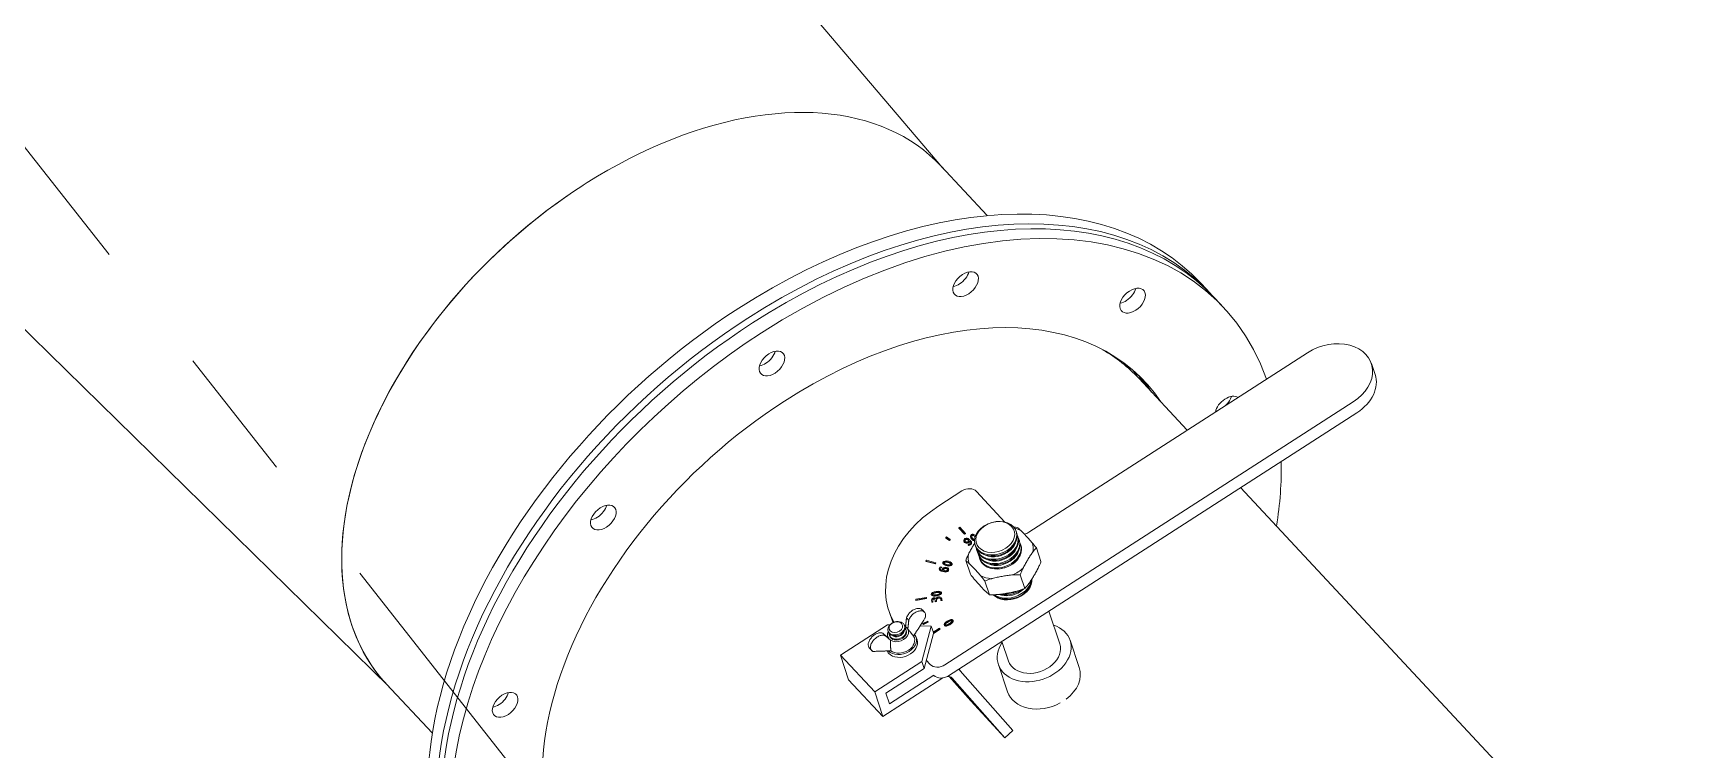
# Model space of a CAD drawing. Header units: inches. Extents: x -350577 to -266477, y -437959 to -377535.
# Drawn here: x -307202 to -306429, y -393416 to -393085 of the extents above; entities that cross this region are included whole.
import ezdxf

# ---------------------------------------------------------------- set-up
doc = ezdxf.new("R2010")
doc.units = ezdxf.units.IN
doc.header["$MEASUREMENT"] = 0
doc.linetypes.add('CENTER', pattern=[2, 1.25, -0.25, 0.25, -0.25])
doc.layers.add('CENTER       (itatec)', color=4, linetype='CENTER', lineweight=9)
doc.layers.add('ORGINAL (itatec)', color=3, linetype='Continuous', lineweight=9)

msp = doc.modelspace()

# ---------------------------------------------------------------- linework, layer by layer
at = {"layer": 'CENTER       (itatec)', "ltscale": 250}
msp.add_lwpolyline([(-306429.31, -394816.5), (-306429.31, -394054.02, 0.167061), (-306577.41, -393623.14, 0.397737), (-306857.18, -393580.41), (-308163.28, -391922.05, -0.062572), (-308266.17, -391751.23), (-308870.04, -388197.96)], format="xyb", dxfattribs=at)
at = {"layer": 'ORGINAL (itatec)', "extrusion": (0, 1, 0)}
for p, q in [((-306780.77, -393147.61), (-307652.13, -392123.65)), ((-307037.08, -393387.42), (-307997.96, -392446.06)), ((-306760.3, -393169.58), (-306781.64, -393146.69)), ((-306661.36, -393200.91), (-306657.13, -393205.45)), ((-306655.03, -393207.72), (-306650.8, -393212.26)), ((-306612.09, -393232.96), (-306741.07, -393315.99)), ((-306582.56, -393237.91), (-306580.86, -393242.96)), ((-306667.8, -393268.82), (-306690.22, -393244.77)), ((-306590.94, -393255.65), (-306779.89, -393377.29)), ((-306589.23, -393260.7), (-306778.18, -393382.34)), ((-306772.03, -393296.89), (-306782.71, -393303.76)), ((-306752.08, -393311.24), (-306765.28, -393297.08)), ((-306510.67, -393437.36), (-306643.06, -393295.35)), ((-306773.05, -393313.65), (-306773.46, -393313.92)), ((-306773.46, -393313.92), (-306770.81, -393316.75)), ((-306773.39, -393314.11), (-306773.46, -393313.92)), ((-306770.75, -393316.94), (-306773.39, -393314.11)), ((-306770.4, -393316.49), (-306773.05, -393313.65)), ((-306770.81, -393316.75), (-306770.4, -393316.49)), ((-306770.75, -393316.94), (-306770.81, -393316.75)), ((-306770.34, -393316.68), (-306770.75, -393316.94)), ((-306770.34, -393316.68), (-306770.4, -393316.49)), ((-306746.77, -393315.99), (-306746.94, -393315.49)), ((-306746.41, -393313.72), (-306746.41, -393313.72)), ((-306746.41, -393313.72), (-306746.41, -393313.72)), ((-306746.09, -393317.99), (-306746.26, -393317.49)), ((-306779.13, -393318.15), (-306779.49, -393318.46)), ((-306779.49, -393318.46), (-306777.83, -393319.63)), ((-306779.43, -393318.65), (-306779.49, -393318.46)), ((-306777.77, -393319.82), (-306779.43, -393318.65)), ((-306777.47, -393319.32), (-306779.13, -393318.15)), ((-306777.83, -393319.63), (-306777.47, -393319.32)), ((-306777.77, -393319.82), (-306777.83, -393319.63)), ((-306777.41, -393319.51), (-306777.77, -393319.82)), ((-306777.41, -393319.51), (-306777.47, -393319.32)), ((-306771.03, -393320.3), (-306771.09, -393320.11)), ((-306770.78, -393320.67), (-306770.84, -393320.48)), ((-306769.1, -393321.78), (-306769.16, -393321.59)), ((-306769.16, -393321.59), (-306768.89, -393321.88)), ((-306768.82, -393322.07), (-306769.1, -393321.78)), ((-306768.92, -393320.87), (-306768.99, -393320.69)), ((-306768.82, -393322.07), (-306768.89, -393321.88)), ((-306767.86, -393320.11), (-306768.77, -393319.14)), ((-306768.52, -393320.09), (-306768.26, -393320.37)), ((-306768.46, -393320.28), (-306768.52, -393320.09)), ((-306768.2, -393320.56), (-306768.46, -393320.28)), ((-306768.02, -393321.85), (-306768.08, -393321.66)), ((-306767.9, -393318.41), (-306767.96, -393318.22)), ((-306767.55, -393320.67), (-306767.61, -393320.48)), ((-306765.72, -393322.39), (-306765.89, -393321.89)), ((-306765.04, -393324.39), (-306765.21, -393323.89)), ((-306745.42, -393319.99), (-306745.59, -393319.49)), ((-306744.74, -393322), (-306744.91, -393321.49)), ((-306739.49, -393320.81), (-306739.49, -393320.81)), ((-306739.22, -393325.15), (-306739.22, -393325.15)), ((-306737.56, -393323.22), (-306737.56, -393323.22)), ((-306737.56, -393323.22), (-306737.56, -393323.22)), ((-306735.43, -393329.52), (-306737.56, -393323.22)), ((-306788.44, -393328.92), (-306788.66, -393329.29)), ((-306788.66, -393329.29), (-306784.32, -393330.42)), ((-306788.6, -393329.48), (-306788.66, -393329.29)), ((-306784.25, -393330.61), (-306788.6, -393329.48)), ((-306784.09, -393330.05), (-306788.44, -393328.92)), ((-306784.32, -393330.42), (-306784.09, -393330.05)), ((-306784.25, -393330.61), (-306784.32, -393330.42)), ((-306784.03, -393330.24), (-306784.25, -393330.61)), ((-306784.03, -393330.24), (-306784.09, -393330.05)), ((-306782.42, -393333.28), (-306782.48, -393333.09)), ((-306782.02, -393332.92), (-306782.07, -393332.77)), ((-306781.36, -393332.05), (-306781.81, -393331.93)), ((-306781.57, -393332.4), (-306781.64, -393332.21)), ((-306781.3, -393332.24), (-306781.36, -393332.05)), ((-306780.82, -393330.4), (-306780.88, -393330.22)), ((-306778.15, -393333.06), (-306778.22, -393332.87)), ((-306776.55, -393330.62), (-306776.62, -393330.43)), ((-306770.24, -393329.06), (-306770.24, -393329.06)), ((-306770.24, -393329.06), (-306770.24, -393329.06)), ((-306768.11, -393335.36), (-306770.24, -393329.06)), ((-306768.66, -393330.41), (-306768.66, -393330.41)), ((-306764.37, -393326.39), (-306764.54, -393325.89)), ((-306763.69, -393328.39), (-306763.86, -393327.89)), ((-306743.74, -393332.65), (-306743.74, -393332.65)), ((-306735.43, -393329.52), (-306735.43, -393329.52)), ((-306781.66, -393333.72), (-306780.17, -393334.11)), ((-306780.11, -393334.3), (-306781.6, -393333.91)), ((-306781.01, -393333.47), (-306781.44, -393333.36)), ((-306781.01, -393333.47), (-306781.03, -393333.43)), ((-306778.2, -393333.71), (-306778.26, -393333.52)), ((-306768.11, -393335.36), (-306768.11, -393335.36)), ((-306763.32, -393336.15), (-306763.32, -393336.15)), ((-306761.38, -393338.56), (-306761.38, -393338.56)), ((-306761.38, -393338.56), (-306761.38, -393338.56)), ((-306759.26, -393344.86), (-306761.38, -393338.56)), ((-306758.32, -393337.45), (-306758.32, -393337.45)), ((-306748.46, -393335.69), (-306748.46, -393335.69)), ((-306745.04, -393335.64), (-306745.04, -393335.64)), ((-306745.04, -393335.64), (-306745.04, -393335.64)), ((-306742.92, -393341.94), (-306745.04, -393335.64)), ((-306788.5, -393346.1), (-306793.38, -393346.97)), ((-306793.38, -393346.97), (-306793.36, -393347.35)), ((-306793.36, -393347.35), (-306788.48, -393346.48)), ((-306793.29, -393347.54), (-306793.36, -393347.35)), ((-306788.41, -393346.67), (-306793.29, -393347.54)), ((-306788.44, -393346.29), (-306788.5, -393346.1)), ((-306788.48, -393346.48), (-306788.5, -393346.1)), ((-306788.41, -393346.67), (-306788.48, -393346.48)), ((-306788.44, -393346.29), (-306788.41, -393346.67)), ((-306786.11, -393344.98), (-306786.17, -393344.79)), ((-306786.01, -393347.24), (-306785.95, -393348.17)), ((-306785.95, -393348.17), (-306785.48, -393348.09)), ((-306785.89, -393348.36), (-306785.95, -393348.17)), ((-306785.41, -393348.28), (-306785.89, -393348.36)), ((-306785.48, -393348.09), (-306785.53, -393347.15)), ((-306785.41, -393348.28), (-306785.48, -393348.09)), ((-306785.47, -393347.34), (-306785.41, -393348.28)), ((-306784.5, -393346.8), (-306784.43, -393347.9)), ((-306784.43, -393347.9), (-306783.8, -393347.79)), ((-306784.37, -393348.09), (-306784.43, -393347.9)), ((-306783.74, -393347.98), (-306784.37, -393348.09)), ((-306783.8, -393347.79), (-306783.84, -393347.23)), ((-306783.74, -393347.98), (-306783.8, -393347.79)), ((-306783.77, -393347.42), (-306783.74, -393347.98)), ((-306781.78, -393346.9), (-306781.74, -393347.42)), ((-306781.74, -393347.42), (-306781.27, -393347.34)), ((-306781.68, -393347.61), (-306781.74, -393347.42)), ((-306781.2, -393347.52), (-306781.68, -393347.61)), ((-306781.46, -393343.95), (-306781.52, -393343.76)), ((-306781.28, -393346.74), (-306781.34, -393346.55)), ((-306781.27, -393347.34), (-306781.3, -393346.77)), ((-306781.2, -393347.52), (-306781.27, -393347.34)), ((-306781.24, -393346.96), (-306781.2, -393347.52)), ((-306759.26, -393344.85), (-306759.26, -393344.86)), ((-306759.26, -393344.86), (-306759.26, -393344.86)), ((-306742.92, -393341.94), (-306742.92, -393341.94)), ((-306742.92, -393341.94), (-306742.92, -393341.94)), ((-306805.73, -393352.55), (-306804.03, -393357.6)), ((-306790, -393352.01), (-306790.16, -393352.06)), ((-306789.94, -393352.2), (-306790, -393352.01)), ((-306789.91, -393352.32), (-306790, -393352.01)), ((-306789.94, -393352.2), (-306789.9, -393352.33)), ((-306726.74, -393367.53), (-306731.81, -393352.49)), ((-306828.24, -393372.8), (-306806.47, -393358.78)), ((-306806.46, -393363.35), (-306806.48, -393364.45)), ((-306805.36, -393358.81), (-306806.47, -393358.78)), ((-306806, -393362.13), (-306806.16, -393361.64)), ((-306805.37, -393364), (-306805.51, -393363.58)), ((-306798.02, -393359.02), (-306798.61, -393359.01)), ((-306798.42, -393359.57), (-306798.58, -393359.08)), ((-306797.79, -393361.44), (-306797.93, -393361.02)), ((-306786.21, -393359.36), (-306791.33, -393359.21)), ((-306790.6, -393375.8), (-306786.21, -393359.36)), ((-306787.84, -393357.1), (-306790.09, -393358.16)), ((-306790.09, -393358.16), (-306789.9, -393358.48)), ((-306790.02, -393358.35), (-306790.09, -393358.16)), ((-306789.83, -393358.67), (-306790.02, -393358.35)), ((-306789.9, -393358.48), (-306787.65, -393357.43)), ((-306789.83, -393358.67), (-306789.9, -393358.48)), ((-306787.58, -393357.61), (-306789.83, -393358.67)), ((-306785.22, -393362.78), (-306789.54, -393378.96)), ((-306787.65, -393357.43), (-306787.84, -393357.1)), ((-306787.58, -393357.61), (-306787.65, -393357.43)), ((-306786.21, -393359.36), (-306785.21, -393362.34)), ((-306785.28, -393362.61), (-306782.18, -393360.61)), ((-306782.45, -393360.33), (-306785.27, -393362.15)), ((-306782.12, -393360.8), (-306785.22, -393362.8)), ((-306782.18, -393360.61), (-306782.45, -393360.33)), ((-306782.12, -393360.8), (-306782.18, -393360.61)), ((-306780.14, -393359.05), (-306780.2, -393358.86)), ((-306776.02, -393356.79), (-306776.08, -393356.6)), ((-306793.18, -393364.46), (-306792.76, -393365.72)), ((-306750.43, -393375.53), (-306753.49, -393366.45)), ((-306722, -393365.94), (-306717.74, -393378.56)), ((-306824.41, -393384.16), (-306828.24, -393372.8)), ((-306812.37, -393389.82), (-306828.24, -393372.8)), ((-306812.37, -393389.82), (-306790.6, -393375.8)), ((-306789.54, -393378.96), (-306807.2, -393390.33)), ((-306789.54, -393378.96), (-306790.6, -393375.8)), ((-306786.64, -393377.1), (-306788.51, -393375.1)), ((-306772.86, -393379.94), (-306773.46, -393379.3)), ((-306755.16, -393377.13), (-306750.9, -393389.75)), ((-307017.03, -393408.92), (-307038.37, -393386.03)), ((-306808.54, -393401.18), (-306824.41, -393384.16)), ((-306781.24, -393383.61), (-306808.54, -393401.18)), ((-306805.5, -393395.38), (-306784.94, -393382.14)), ((-306767.95, -393393.95), (-306777.93, -393382.67)), ((-306752.08, -393410.97), (-306776.49, -393383.39)), ((-306772.79, -393380.02), (-306748.39, -393407.6)), ((-306808.54, -393401.18), (-306812.37, -393389.82)), ((-306807.2, -393390.33), (-306805.5, -393395.38)), ((-306752.08, -393410.97), (-306767.95, -393393.95)), ((-306748.39, -393407.6), (-306752.08, -393410.97))]:
    msp.add_line(p, q, dxfattribs=at)
at = {"layer": 'ORGINAL (itatec)', "extrusion": (0, 0, -1)}
for centre, major_axis, ratio, start_param, end_param in [((-306910.01, -393266.36), (-128.37, -119.67), 0.631206, 0, 3.141593), ((-306910.02, -393266.37), (-128.37, -119.67), 0.631206, -0.012789, 1.849001), ((-306770.31, -393201.25), (5.12, 4.77), 0.631206, -4.434194, 1.848991), ((-306693.06, -393208.89), (5.12, 4.77), 0.631206, -4.434194, 1.848991), ((-306816.47, -393366.71), (129.1, 120.36), 0.631206, -1.292601, 0.1065), ((-306859.92, -393237.95), (5.12, 4.77), 0.631206, -4.434194, 1.848991), ((-306818.59, -393364.44), (128.37, 119.67), 0.631206, -0.191192, 0), ((-306825.15, -393357.38), (128.37, 119.67), 0.631206, 0.008577, 0.044479), ((-306827.04, -393355.36), (129.1, 120.36), 0.631206, 0.070248, 0.107346), ((-306822.81, -393359.9), (129.1, 120.36), 0.631206, 0.042746, 0.107262), ((-306820.7, -393362.17), (129.1, 120.36), 0.631206, 0.027851, 0.1065), ((-306599.81, -393249.35), (18.95, 6.39), 0.745795, 0, 1.245346), ((-306816.47, -393366.71), (-129.1, -120.36), 0.631206, -0.1065, 1.848991), ((-306648.88, -393258.82), (5.12, 4.77), 0.631206, -2.446346, -0.138857), ((-306937.9, -393309.14), (5.12, 4.77), 0.631206, -4.434194, 1.848991), ((-306753.9, -393326.14), (15.86, 5.35), 0.745795, -0.849075, -0.849023), ((-306769.67, -393319.84), (-1.36, -0.46), 0.745795, -0.408026, 0), ((-306769.54, -393319.97), (-1.37, -0.46), 0.745795, -1.772933, -0.249516), ((-306768.98, -393317.29), (-5.31, -1.79), 0.745795, -1.348974, -1.290619), ((-306769.53, -393320.24), (-1.07, -0.36), 0.745795, -2.673648, -1.910566), ((-306768.76, -393320.97), (-0.709, -0.239), 0.745795, -2.318644, -1.216612), ((-306768.6, -393321.2), (-1.07, -0.36), 0.745795, -1.881942, -1.118833), ((-306769.26, -393321.02), (1.16, 0.39), 0.745795, -0.32545, 0.610563), ((-306768.91, -393321.13), (1.37, 0.46), 0.745795, 0, 1.125287), ((-306766.34, -393318.59), (1.45, -1.21), 0.631817, 0.985521, 2.339698), ((-306754.2, -393325.23), (9.48, 3.2), 0.745795, -0.00841, 3.150003), ((-306754.08, -393325.61), (14.55, 4.91), 0.745795, 0.009912, 0.386384), ((-306753.9, -393326.14), (15.86, 5.35), 0.745795, 0.198123, 0.198174), ((-306781.05, -393332.82), (-1.37, -0.46), 0.745795, -0.928239, 0), ((-306781.34, -393332.7), (-0.709, -0.239), 0.745795, 0.29935, 1.401382), ((-306780.9, -393332.45), (-1.16, -0.39), 0.745795, -0.849049, 0.086964), ((-306778.78, -393335.46), (5.31, 1.79), 0.745795, -1.872572, -1.814218), ((-306778.69, -393330.51), (-2.15, 0.37), 0.469922, -2.959614, -0.248219), ((-306779.51, -393333.51), (1.36, 0.46), 0.745795, 0, 0.605075), ((-306778.69, -393330.51), (-2.15, 0.37), 0.469922, 2.893374, 3.323571), ((-306753.9, -393326.14), (-15.87, -5.35), 0.745795, 0.198123, 0.198174), ((-306754.08, -393325.61), (-14.55, -4.91), 0.745795, -2.084483, -1.708011), ((-306779.36, -393333.26), (-1.36, -0.46), 0.745795, -2.301972, -0.767675), ((-306754.08, -393325.61), (-14.55, -4.91), 0.745795, -1.037285, -0.660813), ((-306753.9, -393326.14), (-15.86, -5.35), 0.745795, -0.849075, -0.849023), ((-306749.39, -393339.5), (9.48, 3.2), 0.745795, 0.178346, 2.798418), ((-306753.9, -393326.14), (-15.86, -5.35), 0.745795, -1.896272, -1.896221), ((-306783.78, -393344.46), (2.34, 0.47), 0.394647, -0.050506, 3.091086), ((-306784.99, -393347.06), (-0.531, -0.179), 0.745795, 0.198148, 2.928603), ((-306782.81, -393347.04), (-1, -0.34), 0.745795, 0.198148, 3.392171), ((-306782.74, -393347.23), (1.46, 0.49), 0.745795, 0, 0.198148), ((-306801.58, -393362.72), (-4.74, -1.6), 0.745795, -0.324896, 0.643501), ((-306800.19, -393366.82), (7.01, 2.37), 0.745795, -0.260339, 2.792814), ((-306801.58, -393362.72), (-3.79, -1.28), 0.745795, -0.32545, 0), ((-306801.58, -393362.72), (4.74, 1.6), 0.745795, -0.643501, 2.614784), ((-306800.19, -393366.82), (6.16, 2.08), 0.745795, -0.170991, 2.661683), ((-306801.58, -393362.72), (3.79, 1.28), 0.745795, 0, 2.816142), ((-306751.92, -393340.01), (-52.11, -17.59), 0.745795, -0.005111, 0), ((-306778.08, -393357.92), (2.02, 1.2), 0.404675, -3.22928, -3.055138), ((-306778.08, -393357.92), (2.02, 1.2), 0.404675, 0.086455, 3.053906), ((-306738.58, -393371.53), (16.58, 5.6), 0.745795, -0.775193, 3.916786), ((-306799.77, -393368.09), (-7.01, -2.37), 0.745795, -0.32545, -0.077607), ((-306799.77, -393368.09), (7.01, 2.37), 0.745795, 0, 2.816142), ((-306780.18, -393386.76), (7.31, 6.82), 0.631206, -0.142136, 0.016396), ((-306780.83, -393379.51), (-4.74, -1.6), 0.745795, -1.896247, -0.326197), ((-306983.34, -393395.77), (5.12, 4.77), 0.631206, -4.434194, 1.848991)]:
    msp.add_ellipse(centre, major_axis=major_axis, ratio=ratio, start_param=start_param, end_param=end_param, dxfattribs=at)
at = {"layer": 'ORGINAL (itatec)'}
for centre, major_axis, ratio, start_param, end_param in [((-306827.04, -393355.36), (165.67, 154.45), 0.631206, 0, 1.292601), ((-306822.81, -393359.9), (165.67, 154.45), 0.631206, -0.013764, 1.292601), ((-306820.7, -393362.17), (165.67, 154.45), 0.631206, 0, 1.292601), ((-306816.47, -393366.71), (165.67, 154.45), 0.631206, -0.265676, 1.292601), ((-306774.54, -393196.71), (5.12, 4.77), 0.631206, -2.363162, -1.848991), ((-306774.54, -393196.71), (5.12, 4.77), 0.631206, -1.848991, -0.77843), ((-306697.29, -393204.35), (5.12, 4.77), 0.631206, -2.363162, -1.848991), ((-306697.29, -393204.35), (5.12, 4.77), 0.631206, -1.848991, -0.77843), ((-306827.04, -393355.36), (-165.67, -154.45), 0.631206, -1.848991, 0), ((-306822.81, -393359.9), (-165.67, -154.45), 0.631206, -1.848991, 0.007919), ((-306820.7, -393362.17), (-165.67, -154.45), 0.631206, -1.848991, 0), ((-306816.47, -393366.71), (-165.67, -154.45), 0.631206, -1.848991, 0.684343), ((-306864.15, -393233.41), (5.12, 4.77), 0.631206, -1.848991, -0.77843), ((-306601.51, -393244.3), (18.95, 6.39), 0.745795, -1.245346, 1.896247), ((-306864.15, -393233.41), (5.12, 4.77), 0.631206, -2.363162, -1.848991), ((-306653.11, -393254.28), (5.12, 4.77), 0.631206, -1.516605, -0.77843), ((-306653.11, -393254.28), (5.12, 4.77), 0.631206, -2.363162, -2.181378), ((-306816.47, -393366.71), (165.67, 154.45), 0.631206, -0.684343, -0.511775), ((-306769.38, -393299.72), (4.74, 1.6), 0.745795, 0.32545, 1.896247), ((-306942.13, -393304.61), (5.12, 4.77), 0.631206, -2.363162, -1.848991), ((-306942.13, -393304.61), (5.12, 4.77), 0.631206, -1.848991, -0.77843), ((-306753.62, -393334.96), (-52.11, -17.59), 0.745795, -1.245346, 0.134452), ((-306756.41, -393318.69), (-9.48, -3.2), 0.745795, 1.896247, 8.179432), ((-306766.41, -393318.4), (1.45, -1.21), 0.631817, -3.336034, -0.943903), ((-306766.41, -393318.4), (1.45, -1.21), 0.631817, 1.570556, 2.947151), ((-306756.58, -393318.19), (-8.72, -2.94), 0.745795, 1.896247, 8.179432), ((-306756.24, -393319.19), (9.48, 3.2), 0.745795, -1.245346, 0), ((-306755.74, -393320.69), (9.48, 3.2), 0.745795, -1.245346, 0.106397), ((-306754.08, -393325.61), (-14.55, -4.91), 0.745795, -2.480779, -2.26217), ((-306743.72, -393313.15), (4.74, 1.6), 0.745795, -1.685572, -1.245346), ((-306769.73, -393319.65), (-1.36, -0.46), 0.745795, -1.128673, 0.408026), ((-306769.6, -393319.78), (-1.37, -0.46), 0.745795, 0.249516, 1.772933), ((-306770, -393319.83), (1.36, 0.46), 0.745795, 0.244076, 1.778373), ((-306769.6, -393320.05), (1.07, 0.36), 0.745795, -1.231027, -0.467944), ((-306768.66, -393321.01), (1.07, 0.36), 0.745795, -2.022759, -1.25965), ((-306769.2, -393321.21), (1.16, 0.39), 0.745795, 0.110044, 0.32545), ((-306768.98, -393320.94), (1.37, 0.46), 0.745795, -1.125287, 0.40464), ((-306756.24, -393319.19), (-9.48, -3.2), 0.745795, 0, 1.896247), ((-306755.74, -393320.69), (-9.48, -3.2), 0.745795, -0.106397, 1.896247), ((-306755.57, -393321.19), (-9.48, -3.2), 0.745795, 0, 1.896247), ((-306755.06, -393322.69), (-9.48, -3.2), 0.745795, -0.106397, 1.896247), ((-306755.91, -393320.19), (8.72, 2.94), 0.745795, -2.609939, -1.245346), ((-306755.91, -393320.19), (8.72, 2.94), 0.745795, -1.245346, -0.531654), ((-306755.23, -393322.19), (8.72, 2.94), 0.745795, -1.245346, -0.531654), ((-306755.57, -393321.19), (9.48, 3.2), 0.745795, -1.245346, 0), ((-306755.06, -393322.69), (9.48, 3.2), 0.745795, -1.245346, 0.106397), ((-306754.56, -393324.19), (8.72, 2.94), 0.745795, -1.245346, -0.531654), ((-306754.89, -393323.19), (9.48, 3.2), 0.745795, -1.245346, 0), ((-306754.39, -393324.69), (9.48, 3.2), 0.745795, -1.245346, 0.106397), ((-306754.22, -393325.19), (9.48, 3.2), 0.745795, -1.245346, 0), ((-306753.71, -393326.69), (9.48, 3.2), 0.745795, 0.103488, 0.106397), ((-306754.08, -393325.61), (14.55, 4.91), 0.745795, -0.386384, -0.009912), ((-306781.12, -393332.63), (-1.37, -0.46), 0.745795, -0.601688, 0.928239), ((-306781.47, -393332.7), (-1.07, -0.36), 0.745795, -1.499161, -0.736052), ((-306781.28, -393332.88), (-0.709, -0.239), 0.745795, -1.401382, -0.318762), ((-306778.72, -393335.65), (-5.31, -1.79), 0.745795, -1.327375, -1.26902), ((-306778.75, -393330.32), (-2.15, 0.37), 0.469922, -3.323571, 2.959614), ((-306779.96, -393333.07), (-1.07, -0.36), 0.745795, -0.707428, 0.055654), ((-306779.78, -393333.28), (-1.37, -0.46), 0.745795, -2.368478, -0.845061), ((-306779.58, -393333.33), (1.36, 0.46), 0.745795, -0.605075, 0.931625), ((-306754.08, -393325.61), (-14.55, -4.91), 0.745795, -0.386384, -0.009912), ((-306754.89, -393323.19), (-9.48, -3.2), 0.745795, 0, 1.896247), ((-306754.39, -393324.69), (-9.48, -3.2), 0.745795, -0.106397, 1.896247), ((-306754.22, -393325.19), (-9.48, -3.2), 0.745795, 0, 1.896247), ((-306753.71, -393326.69), (-9.48, -3.2), 0.745795, -0.106397, -0.103488), ((-306755.23, -393322.19), (8.72, 2.94), 0.745795, -2.609939, -1.245346), ((-306754.56, -393324.19), (8.72, 2.94), 0.745795, -2.609939, -1.245346), ((-306753.88, -393326.19), (8.72, 2.94), 0.745795, -2.609939, -2.5788), ((-306754.08, -393325.61), (14.55, 4.91), 0.745795, -1.433582, -1.05711), ((-306753.88, -393326.19), (8.72, 2.94), 0.745795, -0.562792, -0.531654), ((-306779.43, -393333.08), (1.36, 0.46), 0.745795, -2.373918, -0.839621), ((-306754.08, -393325.61), (14.55, 4.91), 0.745795, -2.480779, -2.104307), ((-306749.66, -393338.7), (9.48, 3.2), 0.745795, -1.245346, -0.343661), ((-306749.49, -393339.2), (9.48, 3.2), 0.745795, -1.245346, -0.234882), ((-306749.15, -393340.2), (8.72, 2.94), 0.745795, -0.89842, -0.531654), ((-306783.85, -393344.27), (2.34, 0.47), 0.394647, -3.195381739778326, 3.08780356740126), ((-306784.99, -393347.06), (0.995, 0.336), 0.745795, 0.21299, 2.943444), ((-306784.92, -393347.25), (-0.531, -0.179), 0.745795, -2.73468, -0.198148), ((-306782.81, -393347.04), (1.46, 0.49), 0.745795, -0.198148, 2.313063), ((-306782.74, -393347.23), (1, 0.34), 0.745795, 0.127201, 2.943444), ((-306749.49, -393339.2), (9.48, 3.2), 0.745795, -2.743774, -1.245346), ((-306749.66, -393338.7), (9.48, 3.2), 0.745795, -2.64686, -1.245346), ((-306749.15, -393340.2), (8.72, 2.94), 0.745795, -2.609939, -2.243173), ((-306749.83, -393338.2), (8.72, 2.94), 0.745795, -2.417099, -1.245346), ((-306750.17, -393337.2), (9.48, 3.2), 0.745795, -2.270331, -1.245346), ((-306750.34, -393336.7), (9.48, 3.2), 0.745795, -2.065965, -1.416899), ((-306749.83, -393338.2), (8.72, 2.94), 0.745795, -1.245346, -1.002893), ((-306750.17, -393337.2), (9.48, 3.2), 0.745795, -1.245346, -1.18299), ((-306802.58, -393359.75), (6.36, 2.15), 0.745795, 0.175864, 0.475037), ((-306778.14, -393357.73), (2.02, 1.2), 0.404675, -3.053905518037597, 3.22927978914199), ((-306802.58, -393359.75), (-6.36, -2.15), 0.745795, 0.175864, 0.475037), ((-306802.37, -393360.36), (-3.79, -1.28), 0.745795, 0.3254504254712831, 6.608635732650869), ((-306802.54, -393359.88), (-3.06, -1.03), 0.745795, 0.3254504254713009, 6.608635732650887), ((-306802.21, -393360.85), (-3.79, -1.28), 0.745795, 0, 0.32545), ((-306801.72, -393362.3), (-3.79, -1.28), 0.745795, -0.259767, 0.32545), ((-306802.21, -393360.85), (-3.79, -1.28), 0.745795, 0.32545, 3.141593), ((-306801.72, -393362.3), (-3.79, -1.28), 0.745795, 0.32545, 3.40136), ((-306801.88, -393361.82), (3.06, 1.03), 0.745795, -2.714432, -0.427161), ((-306801.58, -393362.72), (4.74, 1.6), 0.745795, 0.124093, 0.526808), ((-306801.58, -393362.72), (-4.74, -1.6), 0.745795, 0.124093, 0.324896), ((-306738.58, -393371.53), (-11.84, -4), 0.745795, 0, 3.141593), ((-306782.53, -393374.46), (-4.74, -1.6), 0.745795, 0.32545, 1.896247), ((-306734.32, -393384.15), (16.58, 5.6), 0.745795, -1.147892, 0), ((-306780.18, -393386.76), (-3.66, -3.41), 0.631206, -1.969899, -1.848991), ((-306780.18, -393386.76), (3.66, 3.41), 0.631206, -0.016396, 0.694258), ((-306987.57, -393391.23), (5.12, 4.77), 0.631206, -1.848991, -0.77843), ((-306734.32, -393384.15), (-16.58, -5.6), 0.745795, 0, 1.798793), ((-306987.57, -393391.23), (5.12, 4.77), 0.631206, -2.363162, -1.848991)]:
    msp.add_ellipse(centre, major_axis=major_axis, ratio=ratio, start_param=start_param, end_param=end_param, dxfattribs=at)
for points, knots in [([(-306766.15, -393319.42), (-306766.24, -393319.39), (-306766.34, -393319.34), (-306766.65, -393319.16), (-306766.85, -393319), (-306767.2, -393318.63), (-306767.34, -393318.42), (-306767.53, -393318.02), (-306767.57, -393317.83), (-306767.56, -393317.6), (-306767.55, -393317.54), (-306767.52, -393317.43), (-306767.5, -393317.4), (-306767.46, -393317.34), (-306767.44, -393317.33), (-306767.42, -393317.32)], [-2.243483, -2.243483, -2.243483, -2.243483, -2.034928, -2.034928, -1.578841, -1.578841, -1.122754, -1.122754, -0.666667, -0.666667, -0.444445, -0.444445, -0.222222, -0.222222, 0, 0, 0, 0]), ([(-306767.36, -393317.51), (-306767.38, -393317.52), (-306767.39, -393317.53), (-306767.43, -393317.59), (-306767.45, -393317.62), (-306767.49, -393317.73), (-306767.5, -393317.79), (-306767.5, -393317.95), (-306767.49, -393318.05), (-306767.46, -393318.16)], [0, 0, 0, 0, 0.2222224, 0.2222224, 0.4444448, 0.4444448, 0.6666672, 0.6666672, 0.9239858, 0.9239858, 0.9239858, 0.9239858]), ([(-306767.42, -393317.32), (-306767.41, -393317.31), (-306767.39, -393317.3), (-306767.33, -393317.28), (-306767.28, -393317.27), (-306767.11, -393317.26), (-306766.99, -393317.28), (-306766.69, -393317.36), (-306766.5, -393317.45), (-306766.14, -393317.67), (-306765.97, -393317.81), (-306765.82, -393317.96)], [-6.283185, -6.283185, -6.283185, -6.283185, -6.110381, -6.110381, -5.852597, -5.852597, -5.531628, -5.531628, -5.1248, -5.1248, -4.746647, -4.746647, -4.746647, -4.746647]), ([(-306765.85, -393318.05), (-306765.98, -393317.94), (-306766.11, -393317.84), (-306766.43, -393317.64), (-306766.63, -393317.55), (-306766.93, -393317.47), (-306767.05, -393317.45), (-306767.21, -393317.46), (-306767.27, -393317.47), (-306767.33, -393317.49), (-306767.34, -393317.5), (-306767.36, -393317.51)], [4.826518, 4.826518, 4.826518, 4.826518, 5.1248, 5.1248, 5.531628, 5.531628, 5.852597, 5.852597, 6.110381, 6.110381, 6.283185, 6.283185, 6.283185, 6.283185]), ([(-306746.41, -393313.72), (-306746.2, -393313.87), (-306745.97, -393314.05), (-306745.45, -393314.5), (-306745.15, -393314.78), (-306744.84, -393315.07)], [70.557899, 70.557899, 70.557899, 70.557899, 72.575316, 72.575316, 74.943762, 74.943762, 74.943762, 74.943762]), ([(-306744.84, -393315.07), (-306744.76, -393315.15), (-306744.69, -393315.22), (-306744.22, -393315.67), (-306743.82, -393316.08), (-306743.01, -393316.91), (-306742.62, -393317.33), (-306741.85, -393318.15), (-306741.44, -393318.59), (-306740.61, -393319.52), (-306740.18, -393320.01), (-306739.66, -393320.61), (-306739.58, -393320.71), (-306739.49, -393320.81)], [34.251004, 34.251004, 34.251004, 34.251004, 34.81835, 34.81835, 37.754399, 37.754399, 40.690448, 40.690448, 43.626497, 43.626497, 46.562546, 46.562546, 47.129892, 47.129892, 47.129892, 47.129892]), ([(-306770.36, -393319.21), (-306770.34, -393319.2), (-306770.32, -393319.19), (-306770.2, -393319.12), (-306770.07, -393319.09), (-306769.79, -393319.08), (-306769.63, -393319.11), (-306769.34, -393319.24), (-306769.21, -393319.34), (-306769.03, -393319.57), (-306768.97, -393319.71), (-306768.95, -393319.97), (-306768.98, -393320.09), (-306769.1, -393320.29), (-306769.18, -393320.37), (-306769.37, -393320.48), (-306769.49, -393320.52), (-306769.77, -393320.54), (-306769.93, -393320.52), (-306770.22, -393320.41), (-306770.36, -393320.31), (-306770.56, -393320.09), (-306770.62, -393319.95), (-306770.66, -393319.69), (-306770.64, -393319.56), (-306770.53, -393319.35), (-306770.46, -393319.27), (-306770.36, -393319.21)], [-6.283185, -6.283185, -6.283185, -6.283185, -6.173615, -6.173615, -5.659147, -5.659147, -5.14468, -5.14468, -4.630212, -4.630212, -4.115744, -4.115744, -3.601276, -3.601276, -3.086808, -3.086808, -2.57234, -2.57234, -2.057872, -2.057872, -1.543404, -1.543404, -1.028936, -1.028936, -0.514468, -0.514468, 0, 0, 0, 0]), ([(-306770.3, -393319.4), (-306770.39, -393319.46), (-306770.47, -393319.54), (-306770.57, -393319.75), (-306770.6, -393319.88), (-306770.57, -393320.02), (-306770.57, -393320.02), (-306770.57, -393320.03)], [0, 0, 0, 0, 0.514468, 0.514468, 1.028936, 1.028936, 1.053567, 1.053567, 1.053567, 1.053567]), ([(-306768.97, -393319.78), (-306769, -393319.73), (-306769.02, -393319.69), (-306769.15, -393319.53), (-306769.28, -393319.43), (-306769.57, -393319.3), (-306769.73, -393319.27), (-306770.01, -393319.28), (-306770.13, -393319.31), (-306770.26, -393319.38), (-306770.28, -393319.39), (-306770.3, -393319.4)], [4.443432, 4.443432, 4.443432, 4.443432, 4.630212, 4.630212, 5.14468, 5.14468, 5.659147, 5.659147, 6.173615, 6.173615, 6.283185, 6.283185, 6.283185, 6.283185]), ([(-306768.93, -393326.07), (-306768.87, -393325.94), (-306768.81, -393325.82), (-306768.42, -393325.05), (-306768.08, -393324.43), (-306767.4, -393323.23), (-306767.07, -393322.66), (-306766.53, -393321.77), (-306766.32, -393321.42), (-306766.1, -393321.07)], [34.251004, 34.251004, 34.251004, 34.251004, 34.81835, 34.81835, 37.754399, 37.754399, 40.690448, 40.690448, 42.576842, 42.576842, 42.576842, 42.576842]), ([(-306739.22, -393325.15), (-306739.29, -393325.25), (-306739.36, -393325.35), (-306739.8, -393325.96), (-306740.17, -393326.51), (-306740.88, -393327.61), (-306741.22, -393328.16), (-306741.87, -393329.24), (-306742.21, -393329.81), (-306742.88, -393331.01), (-306743.22, -393331.63), (-306743.61, -393332.4), (-306743.68, -393332.52), (-306743.74, -393332.65)], [34.251004, 34.251004, 34.251004, 34.251004, 34.81835, 34.81835, 37.754399, 37.754399, 40.690448, 40.690448, 43.626497, 43.626497, 46.562546, 46.562546, 47.129892, 47.129892, 47.129892, 47.129892]), ([(-306739.49, -393320.81), (-306739.14, -393321.22), (-306738.79, -393321.65), (-306738.14, -393322.46), (-306737.85, -393322.83), (-306737.56, -393323.22)], [6.439672, 6.439672, 6.439672, 6.439672, 8.808459, 8.808459, 10.825875, 10.825875, 10.825875, 10.825875]), ([(-306737.56, -393323.22), (-306737.81, -393323.45), (-306738.06, -393323.72), (-306738.62, -393324.36), (-306738.92, -393324.75), (-306739.22, -393325.15)], [70.557899, 70.557899, 70.557899, 70.557899, 72.575316, 72.575316, 74.944102, 74.944102, 74.944102, 74.944102]), ([(-306778.69, -393333.41), (-306778.7, -393333.43), (-306778.71, -393333.45), (-306778.79, -393333.55), (-306778.89, -393333.62), (-306779.15, -393333.74), (-306779.32, -393333.78), (-306779.68, -393333.8), (-306779.87, -393333.78), (-306780.19, -393333.67), (-306780.33, -393333.59), (-306780.52, -393333.39), (-306780.57, -393333.28), (-306780.59, -393333.08), (-306780.56, -393332.99), (-306780.45, -393332.83), (-306780.36, -393332.75), (-306780.1, -393332.62), (-306779.94, -393332.58), (-306779.59, -393332.54), (-306779.4, -393332.56), (-306779.06, -393332.66), (-306778.92, -393332.73), (-306778.71, -393332.92), (-306778.65, -393333.03), (-306778.62, -393333.23), (-306778.64, -393333.33), (-306778.69, -393333.41)], [-6.283185, -6.283185, -6.283185, -6.283185, -6.173615, -6.173615, -5.659147, -5.659147, -5.14468, -5.14468, -4.630212, -4.630212, -4.115744, -4.115744, -3.601276, -3.601276, -3.086808, -3.086808, -2.57234, -2.57234, -2.057872, -2.057872, -1.543404, -1.543404, -1.028936, -1.028936, -0.514468, -0.514468, 0, 0, 0, 0]), ([(-306778.63, -393333.16), (-306778.66, -393333.11), (-306778.7, -393333.06), (-306778.85, -393332.92), (-306779, -393332.84), (-306779.34, -393332.75), (-306779.52, -393332.73), (-306779.88, -393332.76), (-306780.04, -393332.81), (-306780.29, -393332.94), (-306780.38, -393333.01), (-306780.5, -393333.18), (-306780.53, -393333.27), (-306780.52, -393333.37), (-306780.52, -393333.37), (-306780.52, -393333.37)], [0.777563, 0.777563, 0.777563, 0.777563, 1.028936, 1.028936, 1.543404, 1.543404, 2.057872, 2.057872, 2.57234, 2.57234, 3.086808, 3.086808, 3.601276, 3.601276, 3.604086, 3.604086, 3.604086, 3.604086]), ([(-306777.09, -393330.76), (-306777.1, -393330.77), (-306777.11, -393330.79), (-306777.17, -393330.84), (-306777.21, -393330.86), (-306777.33, -393330.91), (-306777.41, -393330.94), (-306777.7, -393331.01), (-306777.96, -393331.03), (-306778.52, -393331.01), (-306778.82, -393330.96), (-306779.39, -393330.81), (-306779.65, -393330.71), (-306780.08, -393330.47), (-306780.24, -393330.33), (-306780.39, -393330.14), (-306780.42, -393330.07), (-306780.44, -393329.97), (-306780.43, -393329.93), (-306780.41, -393329.89), (-306780.4, -393329.87), (-306780.35, -393329.83), (-306780.31, -393329.8), (-306780.19, -393329.74), (-306780.1, -393329.71), (-306779.9, -393329.66), (-306779.78, -393329.64), (-306779.35, -393329.61), (-306778.99, -393329.63), (-306778.31, -393329.77), (-306777.97, -393329.88), (-306777.51, -393330.12), (-306777.35, -393330.24), (-306777.16, -393330.44), (-306777.1, -393330.52), (-306777.06, -393330.64), (-306777.06, -393330.68), (-306777.07, -393330.73), (-306777.08, -393330.74), (-306777.09, -393330.76)], [0, 0, 0, 0, 0.222222, 0.222222, 0.444445, 0.444445, 0.666667, 0.666667, 1.122754, 1.122754, 1.578841, 1.578841, 2.034928, 2.034928, 2.491015, 2.491015, 2.781788, 2.781788, 3.072562, 3.072562, 3.315577, 3.315577, 3.558592, 3.558592, 3.801608, 3.801608, 4.044623, 4.044623, 4.584711, 4.584711, 5.1248, 5.1248, 5.531628, 5.531628, 5.852597, 5.852597, 6.110381, 6.110381, 6.283185, 6.283185, 6.283185, 6.283185]), ([(-306777.07, -393330.68), (-306777.09, -393330.64), (-306777.13, -393330.59), (-306777.28, -393330.43), (-306777.44, -393330.31), (-306777.91, -393330.07), (-306778.24, -393329.96), (-306778.93, -393329.82), (-306779.28, -393329.8), (-306779.71, -393329.83), (-306779.83, -393329.85), (-306780.04, -393329.9), (-306780.12, -393329.93), (-306780.25, -393329.99), (-306780.29, -393330.01), (-306780.34, -393330.06), (-306780.35, -393330.07), (-306780.36, -393330.11), (-306780.37, -393330.13), (-306780.37, -393330.16)], [-5.708363, -5.708363, -5.708363, -5.708363, -5.531628, -5.531628, -5.1248, -5.1248, -4.584711, -4.584711, -4.044623, -4.044623, -3.801608, -3.801608, -3.558592, -3.558592, -3.315577, -3.315577, -3.072562, -3.072562, -2.885207, -2.885207, -2.885207, -2.885207]), ([(-306770.24, -393329.06), (-306770.07, -393328.59), (-306769.88, -393328.13), (-306769.44, -393327.13), (-306769.19, -393326.59), (-306768.93, -393326.07)], [70.557899, 70.557899, 70.557899, 70.557899, 72.575316, 72.575316, 74.943917, 74.943917, 74.943917, 74.943917]), ([(-306768.66, -393330.41), (-306768.97, -393330.12), (-306769.27, -393329.84), (-306769.8, -393329.39), (-306770.03, -393329.21), (-306770.24, -393329.06)], [6.439672, 6.439672, 6.439672, 6.439672, 8.808459, 8.808459, 10.825875, 10.825875, 10.825875, 10.825875]), ([(-306763.32, -393336.15), (-306763.4, -393336.05), (-306763.48, -393335.95), (-306764, -393335.35), (-306764.43, -393334.86), (-306765.27, -393333.93), (-306765.67, -393333.49), (-306766.44, -393332.67), (-306766.84, -393332.25), (-306767.64, -393331.42), (-306768.05, -393331.01), (-306768.51, -393330.56), (-306768.59, -393330.48), (-306768.66, -393330.41)], [34.251004, 34.251004, 34.251004, 34.251004, 34.81835, 34.81835, 37.754399, 37.754399, 40.690448, 40.690448, 43.626497, 43.626497, 46.562546, 46.562546, 47.129892, 47.129892, 47.129892, 47.129892]), ([(-306743.74, -393332.65), (-306744, -393333.17), (-306744.25, -393333.7), (-306744.68, -393334.71), (-306744.87, -393335.17), (-306745.04, -393335.64)], [6.439672, 6.439672, 6.439672, 6.439672, 8.808459, 8.808459, 10.825875, 10.825875, 10.825875, 10.825875]), ([(-306741.26, -393340), (-306741.18, -393339.9), (-306741.11, -393339.81), (-306740.67, -393339.19), (-306740.31, -393338.65), (-306739.6, -393337.55), (-306739.25, -393336.99), (-306738.61, -393335.92), (-306738.27, -393335.34), (-306737.59, -393334.14), (-306737.25, -393333.52), (-306736.86, -393332.76), (-306736.8, -393332.63), (-306736.74, -393332.51)], [34.251004, 34.251004, 34.251004, 34.251004, 34.81835, 34.81835, 37.754399, 37.754399, 40.690448, 40.690448, 43.626497, 43.626497, 46.562546, 46.562546, 47.129892, 47.129892, 47.129892, 47.129892]), ([(-306736.74, -393332.51), (-306736.48, -393331.98), (-306736.23, -393331.45), (-306735.79, -393330.45), (-306735.61, -393329.98), (-306735.43, -393329.52)], [47.129892, 47.129892, 47.129892, 47.129892, 49.498595, 49.498595, 51.515941, 51.515941, 51.515941, 51.515941]), ([(-306768.11, -393335.36), (-306767.82, -393335.74), (-306767.53, -393336.12), (-306766.88, -393336.93), (-306766.53, -393337.35), (-306766.18, -393337.77)], [29.864955, 29.864955, 29.864955, 29.864955, 31.882301, 31.882301, 34.251004, 34.251004, 34.251004, 34.251004]), ([(-306766.18, -393337.77), (-306766.1, -393337.87), (-306766.01, -393337.96), (-306765.5, -393338.57), (-306765.06, -393339.05), (-306764.23, -393339.98), (-306763.82, -393340.42), (-306763.06, -393341.25), (-306762.66, -393341.67), (-306761.86, -393342.5), (-306761.45, -393342.9), (-306760.98, -393343.36), (-306760.91, -393343.43), (-306760.83, -393343.5)], [34.251004, 34.251004, 34.251004, 34.251004, 34.81835, 34.81835, 37.754399, 37.754399, 40.690448, 40.690448, 43.626497, 43.626497, 46.562546, 46.562546, 47.129892, 47.129892, 47.129892, 47.129892]), ([(-306761.38, -393338.56), (-306761.67, -393338.17), (-306761.97, -393337.79), (-306762.61, -393336.99), (-306762.97, -393336.56), (-306763.32, -393336.15)], [70.557899, 70.557899, 70.557899, 70.557899, 72.575316, 72.575316, 74.944102, 74.944102, 74.944102, 74.944102]), ([(-306758.32, -393337.45), (-306758.91, -393337.62), (-306759.49, -393337.8), (-306760.51, -393338.17), (-306760.96, -393338.36), (-306761.38, -393338.56)], [6.439672, 6.439672, 6.439672, 6.439672, 8.808459, 8.808459, 10.825875, 10.825875, 10.825875, 10.825875]), ([(-306748.46, -393335.69), (-306748.61, -393335.7), (-306748.76, -393335.71), (-306749.7, -393335.8), (-306750.48, -393335.9), (-306752.01, -393336.12), (-306752.75, -393336.24), (-306754.17, -393336.49), (-306754.91, -393336.64), (-306756.4, -393336.96), (-306757.16, -393337.13), (-306758.04, -393337.37), (-306758.18, -393337.41), (-306758.32, -393337.45)], [34.251004, 34.251004, 34.251004, 34.251004, 34.81835, 34.81835, 37.754399, 37.754399, 40.690448, 40.690448, 43.626497, 43.626497, 46.562546, 46.562546, 47.129892, 47.129892, 47.129892, 47.129892]), ([(-306745.04, -393335.64), (-306745.54, -393335.6), (-306746.06, -393335.59), (-306747.2, -393335.6), (-306747.83, -393335.64), (-306748.46, -393335.69)], [70.557899, 70.557899, 70.557899, 70.557899, 72.575316, 72.575316, 74.944102, 74.944102, 74.944102, 74.944102]), ([(-306742.92, -393341.94), (-306742.67, -393341.7), (-306742.41, -393341.43), (-306741.86, -393340.79), (-306741.56, -393340.41), (-306741.26, -393340)], [29.864955, 29.864955, 29.864955, 29.864955, 31.882301, 31.882301, 34.251004, 34.251004, 34.251004, 34.251004]), ([(-306785.71, -393344.61), (-306785.71, -393344.59), (-306785.71, -393344.58), (-306785.7, -393344.53), (-306785.67, -393344.49), (-306785.57, -393344.38), (-306785.48, -393344.3), (-306785.18, -393344.11), (-306784.96, -393344.01), (-306784.38, -393343.8), (-306783.99, -393343.7), (-306783.24, -393343.61), (-306782.88, -393343.61), (-306782.48, -393343.66), (-306782.37, -393343.69), (-306782.19, -393343.75), (-306782.12, -393343.78), (-306782.03, -393343.84), (-306782.01, -393343.87), (-306781.98, -393343.92), (-306781.98, -393343.94), (-306781.98, -393343.98), (-306782, -393344.02), (-306782.07, -393344.12), (-306782.14, -393344.18), (-306782.39, -393344.37), (-306782.62, -393344.49), (-306783.16, -393344.7), (-306783.48, -393344.79), (-306784.11, -393344.9), (-306784.43, -393344.93), (-306785, -393344.92), (-306785.24, -393344.89), (-306785.49, -393344.81), (-306785.55, -393344.77), (-306785.65, -393344.72), (-306785.68, -393344.69), (-306785.71, -393344.64), (-306785.71, -393344.62), (-306785.71, -393344.61)], [-6.283185, -6.283185, -6.283185, -6.283185, -6.110381, -6.110381, -5.852597, -5.852597, -5.531628, -5.531628, -5.1248, -5.1248, -4.584711, -4.584711, -4.044623, -4.044623, -3.801608, -3.801608, -3.558592, -3.558592, -3.315577, -3.315577, -3.072562, -3.072562, -2.781788, -2.781788, -2.491015, -2.491015, -2.034928, -2.034928, -1.578841, -1.578841, -1.122754, -1.122754, -0.666667, -0.666667, -0.444445, -0.444445, -0.222222, -0.222222, 0, 0, 0, 0]), ([(-306782, -393344.01), (-306782, -393344.01), (-306782.01, -393344), (-306782.06, -393343.97), (-306782.13, -393343.94), (-306782.3, -393343.88), (-306782.41, -393343.85), (-306782.82, -393343.8), (-306783.18, -393343.8), (-306783.93, -393343.89), (-306784.32, -393343.99), (-306784.9, -393344.2), (-306785.12, -393344.3), (-306785.41, -393344.49), (-306785.51, -393344.56), (-306785.6, -393344.67), (-306785.62, -393344.7), (-306785.63, -393344.72)], [3.531449, 3.531449, 3.531449, 3.531449, 3.558592, 3.558592, 3.801608, 3.801608, 4.044623, 4.044623, 4.584711, 4.584711, 5.1248, 5.1248, 5.531628, 5.531628, 5.852597, 5.852597, 6.043026, 6.043026, 6.043026, 6.043026]), ([(-306760.83, -393343.5), (-306760.52, -393343.8), (-306760.22, -393344.07), (-306759.7, -393344.52), (-306759.47, -393344.7), (-306759.26, -393344.85)], [47.129892, 47.129892, 47.129892, 47.129892, 49.498595, 49.498595, 51.515941, 51.515941, 51.515941, 51.515941]), ([(-306759.26, -393344.86), (-306758.76, -393344.89), (-306758.24, -393344.9), (-306757.1, -393344.89), (-306756.47, -393344.85), (-306755.84, -393344.8)], [29.864955, 29.864955, 29.864955, 29.864955, 31.882301, 31.882301, 34.251004, 34.251004, 34.251004, 34.251004]), ([(-306755.84, -393344.8), (-306755.69, -393344.79), (-306755.54, -393344.78), (-306754.61, -393344.69), (-306753.82, -393344.59), (-306752.3, -393344.37), (-306751.55, -393344.25), (-306750.13, -393344), (-306749.4, -393343.85), (-306747.9, -393343.54), (-306747.14, -393343.36), (-306746.26, -393343.12), (-306746.12, -393343.08), (-306745.98, -393343.04)], [34.251004, 34.251004, 34.251004, 34.251004, 34.81835, 34.81835, 37.754399, 37.754399, 40.690448, 40.690448, 43.626497, 43.626497, 46.562546, 46.562546, 47.129892, 47.129892, 47.129892, 47.129892]), ([(-306745.98, -393343.04), (-306745.39, -393342.87), (-306744.81, -393342.69), (-306743.79, -393342.32), (-306743.34, -393342.13), (-306742.92, -393341.94)], [47.129892, 47.129892, 47.129892, 47.129892, 49.498595, 49.498595, 51.515941, 51.515941, 51.515941, 51.515941]), ([(-306790.51, -393351.73), (-306790.56, -393351.69), (-306790.61, -393351.65), (-306790.81, -393351.5), (-306790.99, -393351.4), (-306791.38, -393351.26), (-306791.6, -393351.21), (-306792.02, -393351.17), (-306792.27, -393351.17), (-306792.77, -393351.23), (-306793.03, -393351.28), (-306793.52, -393351.42), (-306793.78, -393351.52), (-306794.32, -393351.77), (-306794.58, -393351.92), (-306795.06, -393352.23), (-306795.31, -393352.41), (-306795.79, -393352.82), (-306796.02, -393353.04), (-306796.42, -393353.46), (-306796.62, -393353.7), (-306796.97, -393354.2), (-306797.13, -393354.46), (-306797.38, -393354.93), (-306797.5, -393355.19), (-306797.61, -393355.53), (-306797.64, -393355.6), (-306797.66, -393355.68)], [1.434252, 1.434252, 1.434252, 1.434252, 1.723708, 1.723708, 2.586495, 2.586495, 3.449282, 3.449282, 4.313667, 4.313667, 5.178053, 5.178053, 6.04493, 6.04493, 6.911808, 6.911808, 7.780279, 7.780279, 8.648749, 8.648749, 9.517507, 9.517507, 10.386265, 10.386265, 11.25178, 11.25178, 11.506271, 11.506271, 11.506271, 11.506271]), ([(-306796.6, -393356.81), (-306796.58, -393356.74), (-306796.55, -393356.66), (-306796.44, -393356.33), (-306796.32, -393356.07), (-306796.07, -393355.59), (-306795.92, -393355.34), (-306795.56, -393354.84), (-306795.36, -393354.6), (-306794.97, -393354.17), (-306794.74, -393353.95), (-306794.25, -393353.55), (-306794, -393353.36), (-306793.53, -393353.06), (-306793.26, -393352.91), (-306792.73, -393352.66), (-306792.46, -393352.56), (-306791.97, -393352.42), (-306791.71, -393352.36), (-306791.21, -393352.3), (-306790.96, -393352.3), (-306790.54, -393352.34), (-306790.33, -393352.39), (-306789.93, -393352.54), (-306789.75, -393352.63), (-306789.45, -393352.85), (-306789.31, -393352.99), (-306789.08, -393353.32), (-306788.99, -393353.5), (-306788.93, -393353.68), (-306788.87, -393353.86), (-306788.83, -393354.07), (-306788.8, -393354.53), (-306788.81, -393354.77), (-306788.87, -393355.15), (-306788.9, -393355.32), (-306788.95, -393355.5)], [-11.506271, -11.506271, -11.506271, -11.506271, -11.25178, -11.25178, -10.386265, -10.386265, -9.517507, -9.517507, -8.648749, -8.648749, -7.780279, -7.780279, -6.911808, -6.911808, -6.04493, -6.04493, -5.178053, -5.178053, -4.313667, -4.313667, -3.449282, -3.449282, -2.586495, -2.586495, -1.723708, -1.723708, -0.861854, -0.861854, 0, 0, 0, 0.861854, 0.861854, 1.723708, 1.723708, 2.328505, 2.328505, 2.328505, 2.328505]), ([(-306789.25, -393353.08), (-306789.33, -393352.99), (-306789.41, -393352.89), (-306789.57, -393352.7), (-306789.65, -393352.61), (-306789.81, -393352.42), (-306789.9, -393352.33), (-306790.07, -393352.16), (-306790.16, -393352.07), (-306790.33, -393351.9), (-306790.42, -393351.81), (-306790.51, -393351.73)], [3.648081, 3.648081, 3.648081, 3.648081, 3.6743986, 3.6743986, 3.7007162, 3.7007162, 3.7270338, 3.7270338, 3.7533514, 3.7533514, 3.779669, 3.779669, 3.779669, 3.779669]), ([(-306808.56, -393362.7), (-306808.61, -393362.67), (-306808.67, -393362.65), (-306808.93, -393362.56), (-306809.15, -393362.51), (-306809.57, -393362.47), (-306809.82, -393362.47), (-306810.32, -393362.53), (-306810.59, -393362.58), (-306811.07, -393362.73), (-306811.34, -393362.83), (-306811.88, -393363.08), (-306812.14, -393363.23), (-306812.62, -393363.53), (-306812.87, -393363.72), (-306813.35, -393364.12), (-306813.58, -393364.34), (-306813.97, -393364.76), (-306814.17, -393365), (-306814.53, -393365.5), (-306814.68, -393365.76), (-306814.93, -393366.23), (-306815.05, -393366.49), (-306815.22, -393367), (-306815.28, -393367.26), (-306815.35, -393367.71), (-306815.36, -393367.95), (-306815.33, -393368.4), (-306815.29, -393368.61), (-306815.23, -393368.79), (-306815.17, -393368.98), (-306815.08, -393369.16), (-306814.94, -393369.34), (-306814.93, -393369.37), (-306814.91, -393369.39)], [-11.506271, -11.506271, -11.506271, -11.506271, -11.25178, -11.25178, -10.386265, -10.386265, -9.517507, -9.517507, -8.648749, -8.648749, -7.780279, -7.780279, -6.911808, -6.911808, -6.04493, -6.04493, -5.178053, -5.178053, -4.313667, -4.313667, -3.449282, -3.449282, -2.586495, -2.586495, -1.723708, -1.723708, -0.861854, -0.861854, 0, 0, 0, 0.861854, 0.861854, 0.988003, 0.988003, 0.988003, 0.988003]), ([(-306813.15, -393371.08), (-306813.28, -393371.01), (-306813.4, -393370.94), (-306813.65, -393370.76), (-306813.79, -393370.62), (-306814.02, -393370.29), (-306814.11, -393370.11), (-306814.17, -393369.93), (-306814.23, -393369.75), (-306814.27, -393369.53), (-306814.31, -393369.08), (-306814.29, -393368.84), (-306814.22, -393368.39), (-306814.16, -393368.14), (-306813.99, -393367.62), (-306813.87, -393367.36), (-306813.63, -393366.89), (-306813.47, -393366.64), (-306813.11, -393366.14), (-306812.91, -393365.9), (-306812.52, -393365.48), (-306812.3, -393365.26), (-306811.81, -393364.85), (-306811.56, -393364.67), (-306811.08, -393364.36), (-306810.82, -393364.21), (-306810.28, -393363.96), (-306810.02, -393363.86), (-306809.53, -393363.72), (-306809.27, -393363.66), (-306808.76, -393363.61), (-306808.52, -393363.6), (-306808.09, -393363.64), (-306807.87, -393363.69), (-306807.61, -393363.78), (-306807.56, -393363.81), (-306807.5, -393363.83)], [-2.328505, -2.328505, -2.328505, -2.328505, -1.723708, -1.723708, -0.861854, -0.861854, 0, 0, 0, 0.861854, 0.861854, 1.723708, 1.723708, 2.586495, 2.586495, 3.449282, 3.449282, 4.313667, 4.313667, 5.178053, 5.178053, 6.04493, 6.04493, 6.911808, 6.911808, 7.780279, 7.780279, 8.648749, 8.648749, 9.517507, 9.517507, 10.386265, 10.386265, 11.25178, 11.25178, 11.506271, 11.506271, 11.506271, 11.506271]), ([(-306779.71, -393358.74), (-306779.72, -393358.73), (-306779.73, -393358.72), (-306779.75, -393358.67), (-306779.75, -393358.63), (-306779.73, -393358.5), (-306779.69, -393358.4), (-306779.52, -393358.14), (-306779.38, -393357.97), (-306778.96, -393357.57), (-306778.64, -393357.34), (-306777.99, -393356.97), (-306777.65, -393356.82), (-306777.22, -393356.7), (-306777.1, -393356.68), (-306776.9, -393356.65), (-306776.81, -393356.65), (-306776.68, -393356.66), (-306776.64, -393356.68), (-306776.59, -393356.7), (-306776.57, -393356.71), (-306776.55, -393356.75), (-306776.54, -393356.78), (-306776.54, -393356.89), (-306776.57, -393356.97), (-306776.69, -393357.21), (-306776.83, -393357.4), (-306777.21, -393357.78), (-306777.46, -393357.98), (-306777.99, -393358.33), (-306778.28, -393358.48), (-306778.83, -393358.7), (-306779.08, -393358.77), (-306779.37, -393358.8), (-306779.45, -393358.81), (-306779.58, -393358.8), (-306779.63, -393358.79), (-306779.69, -393358.76), (-306779.7, -393358.75), (-306779.71, -393358.74)], [-6.283185, -6.283185, -6.283185, -6.283185, -6.110381, -6.110381, -5.852597, -5.852597, -5.531628, -5.531628, -5.1248, -5.1248, -4.584711, -4.584711, -4.044623, -4.044623, -3.801608, -3.801608, -3.558592, -3.558592, -3.315577, -3.315577, -3.072562, -3.072562, -2.781788, -2.781788, -2.491015, -2.491015, -2.034928, -2.034928, -1.578841, -1.578841, -1.122754, -1.122754, -0.666667, -0.666667, -0.444445, -0.444445, -0.222222, -0.222222, 0, 0, 0, 0]), ([(-306776.55, -393356.88), (-306776.55, -393356.88), (-306776.55, -393356.88), (-306776.58, -393356.86), (-306776.62, -393356.85), (-306776.75, -393356.84), (-306776.83, -393356.84), (-306777.04, -393356.87), (-306777.16, -393356.89), (-306777.58, -393357.01), (-306777.93, -393357.16), (-306778.58, -393357.53), (-306778.89, -393357.76), (-306779.32, -393358.16), (-306779.46, -393358.33), (-306779.62, -393358.59), (-306779.66, -393358.69), (-306779.68, -393358.77), (-306779.68, -393358.77), (-306779.68, -393358.77)], [3.307806, 3.307806, 3.307806, 3.307806, 3.315577, 3.315577, 3.558592, 3.558592, 3.801608, 3.801608, 4.044623, 4.044623, 4.584711, 4.584711, 5.1248, 5.1248, 5.531628, 5.531628, 5.852597, 5.852597, 5.855808, 5.855808, 5.855808, 5.855808]), ([(-306814.91, -393369.39), (-306814.83, -393369.49), (-306814.75, -393369.58), (-306814.59, -393369.77), (-306814.51, -393369.87), (-306814.35, -393370.05), (-306814.26, -393370.14), (-306814.09, -393370.32), (-306814, -393370.41), (-306813.83, -393370.58), (-306813.74, -393370.66), (-306813.64, -393370.75)], [0.5064883, 0.5064883, 0.5064883, 0.5064883, 0.5328059, 0.5328059, 0.5591235, 0.5591235, 0.5854411, 0.5854411, 0.6117587, 0.6117587, 0.6380763, 0.6380763, 0.6380763, 0.6380763])]:
    msp.add_open_spline(points, degree=3, knots=knots, dxfattribs=at)
msp.add_open_spline([(-306747.95, -393313.68), (-306747.43, -393313.67), (-306746.91, -393313.69), (-306746.41, -393313.72)], degree=3, dxfattribs=at)
for points, weights in [([(-306797.66, -393355.68), (-306797.9, -393357.91), (-306798.08, -393359.56)], [1, 1.01117572355, 1]), ([(-306788.95, -393355.5), (-306792.72, -393361.4), (-306794.39, -393363.99)], [1, 1.08625448312, 1]), ([(-306806.13, -393364.74), (-306807.17, -393363.88), (-306808.56, -393362.7)], [1, 1.01117572355, 1]), ([(-306807.5, -393363.83), (-306806.11, -393365.01), (-306805.07, -393365.88)], [1, 1.01117572355, 1]), ([(-306797.03, -393360.7), (-306796.84, -393359.04), (-306796.6, -393356.81)], [1, 1.01117572355, 1]), ([(-306794.39, -393363.99), (-306795.88, -393362.12), (-306797.03, -393360.7)], [1, 1.00889408641, 1]), ([(-306804.94, -393370.79), (-306807.45, -393370.88), (-306813.15, -393371.08)], [1, 1.08625448312, 1]), ([(-306805.07, -393365.88), (-306805.02, -393368), (-306804.94, -393370.79)], [1, 1.00889408641, 1])]:
    msp.add_rational_spline(points, weights, degree=2, dxfattribs=at)

doc.saveas('drawing.dxf')
